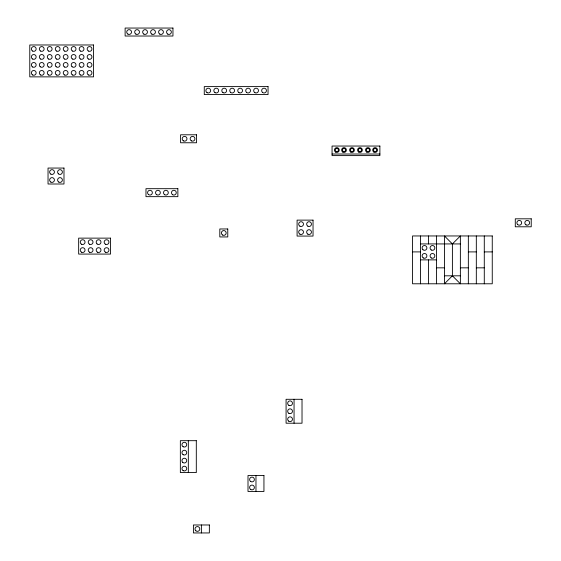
<?xml version="1.0" encoding="UTF-8"?>
<svg xmlns="http://www.w3.org/2000/svg" width="561" height="561" viewBox="0 0 561 561"><rect width="100%" height="100%" fill="white"/><g stroke="black" fill="none" stroke-linecap="round" stroke-linejoin="round"><path stroke-width="0.84" d="M452.397 243.93L460.371 235.957L460.371 283.789L452.397 275.816L452.397 243.93L444.431 235.957L444.431 283.789L452.397 275.816M332.056 154.016L379.888 154.016M420.512 243.93L460.371 243.93M412.545 251.903L420.512 251.903M468.344 251.903L476.317 251.903M484.283 251.903L492.256 251.903M420.512 259.876L436.458 259.876M436.458 267.842L444.431 267.842M460.371 267.842L468.344 267.842M476.317 267.842L484.283 267.842M444.431 275.816L460.371 275.816M484.283 235.957L484.283 283.789M476.317 235.957L476.317 283.789M468.344 235.957L468.344 283.789M436.458 235.957L436.458 283.789M428.485 235.957L428.485 243.93M428.485 259.876L428.485 283.789M420.512 235.957L420.512 283.789M294.048 399.292L294.048 423.204M255.97 475.518L255.97 491.464M201.385 524.977L201.385 532.95M188.328 440.687L188.328 472.572M172.956 28.05L125.124 28.05L125.124 36.023L172.956 36.023L172.956 28.05M93.547 44.978L29.775 44.978L29.775 76.864L93.547 76.864L93.547 44.978M268.039 86.604L204.267 86.604L204.267 94.578L268.039 94.578L268.039 86.604M196.532 134.794L180.593 134.794L180.593 142.767L196.532 142.767L196.532 134.794M379.888 146.042L332.056 146.042L332.056 155.607L379.888 155.607L379.888 146.042M63.982 168.055L48.036 168.055L48.036 184.001L63.982 184.001L63.982 168.055M177.865 188.685L145.979 188.685L145.979 196.659L177.865 196.659L177.865 188.685M531.225 218.818L515.286 218.818L515.286 226.791L531.225 226.791L531.225 218.818M313.038 220.122L297.092 220.122L297.092 236.069L313.038 236.069L313.038 220.122M227.773 228.972L219.807 228.972L219.807 236.945L227.773 236.945L227.773 228.972M492.256 235.957L412.545 235.957L412.545 283.789L492.256 283.789L492.256 235.957M110.545 238.13L78.659 238.13L78.659 254.077L110.545 254.077L110.545 238.13M302.021 399.292L286.082 399.292L286.082 423.204L302.021 423.204L302.021 399.292M196.301 440.687L180.354 440.687L180.354 472.572L196.301 472.572L196.301 440.687M263.943 475.518L248.004 475.518L248.004 491.464L263.943 491.464L263.943 475.518M209.358 524.977L193.412 524.977L193.412 532.95L209.358 532.95L209.358 524.977M517.733 224.638A2.391 2.391 0 0 0 521.625 223.222A2.391 2.391 0 0 0 518.448 220.557A2.391 2.391 0 0 0 517.733 224.638M526.043 224.877A2.391 2.391 0 0 0 529.633 222.801A2.391 2.391 0 0 0 526.043 220.732A2.391 2.391 0 0 0 526.043 224.877M423.303 257.955A2.391 2.391 0 0 0 426.893 255.886A2.391 2.391 0 0 0 423.303 253.817A2.391 2.391 0 0 0 423.303 257.955M431.276 257.955A2.391 2.391 0 0 0 434.859 255.886A2.391 2.391 0 0 0 431.276 253.817A2.391 2.391 0 0 0 431.276 257.955M422.959 249.75A2.391 2.391 0 0 0 426.858 248.334A2.391 2.391 0 0 0 423.681 245.669A2.391 2.391 0 0 0 422.959 249.75M431.276 249.989A2.391 2.391 0 0 0 434.859 247.913A2.391 2.391 0 0 0 431.276 245.844A2.391 2.391 0 0 0 431.276 249.989M299.883 226.181A2.391 2.391 0 0 0 303.473 224.112A2.391 2.391 0 0 0 299.883 222.037A2.391 2.391 0 0 0 299.883 226.181M307.856 234.154A2.391 2.391 0 0 0 311.446 232.079A2.391 2.391 0 0 0 307.856 230.01A2.391 2.391 0 0 0 307.856 234.154M299.883 234.154A2.391 2.391 0 0 0 303.473 232.079A2.391 2.391 0 0 0 299.883 230.01A2.391 2.391 0 0 0 299.883 234.154M307.856 226.181A2.391 2.391 0 0 0 311.446 224.112A2.391 2.391 0 0 0 307.856 222.037A2.391 2.391 0 0 0 307.856 226.181M366.733 152.101A2.391 2.391 0 0 0 370.323 150.025A2.391 2.391 0 0 0 366.733 147.957A2.391 2.391 0 0 0 366.733 152.101M342.82 152.101A2.391 2.391 0 0 0 346.41 150.025A2.391 2.391 0 0 0 342.82 147.957A2.391 2.391 0 0 0 342.82 152.101M358.767 152.101A2.391 2.391 0 0 0 362.35 150.025A2.391 2.391 0 0 0 358.767 147.957A2.391 2.391 0 0 0 358.767 152.101M335.646 152.101A2.391 2.391 0 0 0 339.23 150.025A2.391 2.391 0 0 0 335.646 147.957A2.391 2.391 0 0 0 335.646 152.101M350.793 152.101A2.391 2.391 0 0 0 354.377 150.025A2.391 2.391 0 0 0 350.793 147.957A2.391 2.391 0 0 0 350.793 152.101M373.907 152.101A2.391 2.391 0 0 0 377.497 150.025A2.391 2.391 0 0 0 373.907 147.957A2.391 2.391 0 0 0 373.907 152.101M351.193 151.407A1.592 1.592 0 0 0 353.584 150.025A1.592 1.592 0 0 0 351.193 148.651A1.592 1.592 0 0 0 351.193 151.407M367.132 151.407A1.592 1.592 0 0 0 369.524 150.025A1.592 1.592 0 0 0 367.132 148.651A1.592 1.592 0 0 0 367.132 151.407M374.306 151.407A1.592 1.592 0 0 0 376.697 150.025A1.592 1.592 0 0 0 374.306 148.651A1.592 1.592 0 0 0 374.306 151.407M359.159 151.407A1.592 1.592 0 0 0 361.55 150.025A1.592 1.592 0 0 0 359.159 148.651A1.592 1.592 0 0 0 359.159 151.407M336.046 151.407A1.592 1.592 0 0 0 338.437 150.025A1.592 1.592 0 0 0 336.046 148.651A1.592 1.592 0 0 0 336.046 151.407M343.22 151.407A1.592 1.592 0 0 0 345.611 150.025A1.592 1.592 0 0 0 343.22 148.651A1.592 1.592 0 0 0 343.22 151.407M127.915 34.109A2.391 2.391 0 0 0 131.505 32.033A2.391 2.391 0 0 0 127.915 29.964A2.391 2.391 0 0 0 127.915 34.109M135.888 34.109A2.391 2.391 0 0 0 139.472 32.033A2.391 2.391 0 0 0 135.888 29.964A2.391 2.391 0 0 0 135.888 34.109M143.861 34.109A2.391 2.391 0 0 0 147.445 32.033A2.391 2.391 0 0 0 143.861 29.964A2.391 2.391 0 0 0 143.861 34.109M159.801 34.109A2.391 2.391 0 0 0 163.391 32.033A2.391 2.391 0 0 0 159.801 29.964A2.391 2.391 0 0 0 159.801 34.109M167.774 34.109A2.391 2.391 0 0 0 171.357 32.033A2.391 2.391 0 0 0 167.774 29.964A2.391 2.391 0 0 0 167.774 34.109M151.828 34.109A2.391 2.391 0 0 0 155.418 32.033A2.391 2.391 0 0 0 151.828 29.964A2.391 2.391 0 0 0 151.828 34.109M164.717 194.744A2.391 2.391 0 0 0 168.3 192.668A2.391 2.391 0 0 0 164.717 190.6A2.391 2.391 0 0 0 164.717 194.744M172.683 194.744A2.391 2.391 0 0 0 176.273 192.668A2.391 2.391 0 0 0 172.683 190.6A2.391 2.391 0 0 0 172.683 194.744M148.427 194.506A2.391 2.391 0 0 0 152.319 193.089A2.391 2.391 0 0 0 149.149 190.424A2.391 2.391 0 0 0 148.427 194.506M156.743 194.744A2.391 2.391 0 0 0 160.327 192.668A2.391 2.391 0 0 0 156.743 190.6A2.391 2.391 0 0 0 156.743 194.744M195.859 530.797A2.391 2.391 0 0 0 199.758 529.381A2.391 2.391 0 0 0 196.581 526.716A2.391 2.391 0 0 0 195.859 530.797M183.145 470.658A2.391 2.391 0 0 0 186.729 468.589A2.391 2.391 0 0 0 183.145 466.521A2.391 2.391 0 0 0 183.145 470.658M182.802 462.446A2.391 2.391 0 0 0 186.694 461.03A2.391 2.391 0 0 0 183.524 458.372A2.391 2.391 0 0 0 182.802 462.446M183.145 454.719A2.391 2.391 0 0 0 186.729 452.643A2.391 2.391 0 0 0 183.145 450.574A2.391 2.391 0 0 0 183.145 454.719M183.145 446.745A2.391 2.391 0 0 0 186.729 444.677A2.391 2.391 0 0 0 183.145 442.601A2.391 2.391 0 0 0 183.145 446.745M250.795 481.576A2.391 2.391 0 0 0 254.378 479.508A2.391 2.391 0 0 0 250.795 477.432A2.391 2.391 0 0 0 250.795 481.576M250.795 489.55A2.391 2.391 0 0 0 254.378 487.474A2.391 2.391 0 0 0 250.795 485.405A2.391 2.391 0 0 0 250.795 489.55M288.866 405.351A2.391 2.391 0 0 0 292.456 403.275A2.391 2.391 0 0 0 288.866 401.206A2.391 2.391 0 0 0 288.866 405.351M288.529 421.052A2.391 2.391 0 0 0 292.421 419.635A2.391 2.391 0 0 0 289.245 416.977A2.391 2.391 0 0 0 288.529 421.052M288.866 413.324A2.391 2.391 0 0 0 292.456 411.248A2.391 2.391 0 0 0 288.866 409.179A2.391 2.391 0 0 0 288.866 413.324M56.479 51.03A2.391 2.391 0 0 0 60.069 48.961A2.391 2.391 0 0 0 56.479 46.893A2.391 2.391 0 0 0 56.479 51.03M64.452 51.03A2.391 2.391 0 0 0 68.035 48.961A2.391 2.391 0 0 0 64.452 46.893A2.391 2.391 0 0 0 64.452 51.03M72.425 51.03A2.391 2.391 0 0 0 76.008 48.961A2.391 2.391 0 0 0 72.425 46.893A2.391 2.391 0 0 0 72.425 51.03M48.505 51.03A2.391 2.391 0 0 0 52.096 48.961A2.391 2.391 0 0 0 48.505 46.893A2.391 2.391 0 0 0 48.505 51.03M32.566 51.03A2.391 2.391 0 0 0 36.149 48.961A2.391 2.391 0 0 0 32.566 46.893A2.391 2.391 0 0 0 32.566 51.03M88.365 51.03A2.391 2.391 0 0 0 91.955 48.961A2.391 2.391 0 0 0 88.365 46.893A2.391 2.391 0 0 0 88.365 51.03M80.391 74.95A2.391 2.391 0 0 0 83.982 72.874A2.391 2.391 0 0 0 80.391 70.805A2.391 2.391 0 0 0 80.391 74.95M40.532 74.95A2.391 2.391 0 0 0 44.123 72.874A2.391 2.391 0 0 0 40.532 70.805A2.391 2.391 0 0 0 40.532 74.95M88.365 74.95A2.391 2.391 0 0 0 91.955 72.874A2.391 2.391 0 0 0 88.365 70.805A2.391 2.391 0 0 0 88.365 74.95M32.566 74.95A2.391 2.391 0 0 0 36.149 72.874A2.391 2.391 0 0 0 32.566 70.805A2.391 2.391 0 0 0 32.566 74.95M48.505 74.95A2.391 2.391 0 0 0 52.096 72.874A2.391 2.391 0 0 0 48.505 70.805A2.391 2.391 0 0 0 48.505 74.95M56.479 74.95A2.391 2.391 0 0 0 60.069 72.874A2.391 2.391 0 0 0 56.479 70.805A2.391 2.391 0 0 0 56.479 74.95M64.452 74.95A2.391 2.391 0 0 0 68.035 72.874A2.391 2.391 0 0 0 64.452 70.805A2.391 2.391 0 0 0 64.452 74.95M72.425 74.95A2.391 2.391 0 0 0 76.008 72.874A2.391 2.391 0 0 0 72.425 70.805A2.391 2.391 0 0 0 72.425 74.95M80.391 51.03A2.391 2.391 0 0 0 83.982 48.961A2.391 2.391 0 0 0 80.391 46.893A2.391 2.391 0 0 0 80.391 51.03M40.532 51.03A2.391 2.391 0 0 0 44.123 48.961A2.391 2.391 0 0 0 40.532 46.893A2.391 2.391 0 0 0 40.532 51.03M80.391 59.003A2.391 2.391 0 0 0 83.982 56.934A2.391 2.391 0 0 0 80.391 54.859A2.391 2.391 0 0 0 80.391 59.003M48.505 66.976A2.391 2.391 0 0 0 52.096 64.908A2.391 2.391 0 0 0 48.505 62.832A2.391 2.391 0 0 0 48.505 66.976M40.532 59.003A2.391 2.391 0 0 0 44.123 56.934A2.391 2.391 0 0 0 40.532 54.859A2.391 2.391 0 0 0 40.532 59.003M88.365 59.003A2.391 2.391 0 0 0 91.955 56.934A2.391 2.391 0 0 0 88.365 54.859A2.391 2.391 0 0 0 88.365 59.003M56.135 66.738A2.391 2.391 0 0 0 60.027 65.321A2.391 2.391 0 0 0 56.857 62.657A2.391 2.391 0 0 0 56.135 66.738M64.452 66.976A2.391 2.391 0 0 0 68.035 64.908A2.391 2.391 0 0 0 64.452 62.832A2.391 2.391 0 0 0 64.452 66.976M80.391 66.976A2.391 2.391 0 0 0 83.982 64.908A2.391 2.391 0 0 0 80.391 62.832A2.391 2.391 0 0 0 80.391 66.976M72.081 66.738A2.391 2.391 0 0 0 75.973 65.321A2.391 2.391 0 0 0 72.797 62.657A2.391 2.391 0 0 0 72.081 66.738M40.196 66.738A2.391 2.391 0 0 0 44.088 65.321A2.391 2.391 0 0 0 40.911 62.657A2.391 2.391 0 0 0 40.196 66.738M32.566 59.003A2.391 2.391 0 0 0 36.149 56.934A2.391 2.391 0 0 0 32.566 54.859A2.391 2.391 0 0 0 32.566 59.003M64.452 59.003A2.391 2.391 0 0 0 68.035 56.934A2.391 2.391 0 0 0 64.452 54.859A2.391 2.391 0 0 0 64.452 59.003M48.505 59.003A2.391 2.391 0 0 0 52.096 56.934A2.391 2.391 0 0 0 48.505 54.859A2.391 2.391 0 0 0 48.505 59.003M88.021 66.738A2.391 2.391 0 0 0 91.913 65.321A2.391 2.391 0 0 0 88.743 62.657A2.391 2.391 0 0 0 88.021 66.738M32.566 66.976A2.391 2.391 0 0 0 36.149 64.908A2.391 2.391 0 0 0 32.566 62.832A2.391 2.391 0 0 0 32.566 66.976M72.425 59.003A2.391 2.391 0 0 0 76.008 56.934A2.391 2.391 0 0 0 72.425 54.859A2.391 2.391 0 0 0 72.425 59.003M56.479 59.003A2.391 2.391 0 0 0 60.069 56.934A2.391 2.391 0 0 0 56.479 54.859A2.391 2.391 0 0 0 56.479 59.003M81.45 252.162A2.391 2.391 0 0 0 85.041 250.087A2.391 2.391 0 0 0 81.45 248.018A2.391 2.391 0 0 0 81.45 252.162M89.423 252.162A2.391 2.391 0 0 0 93.007 250.087A2.391 2.391 0 0 0 89.423 248.018A2.391 2.391 0 0 0 89.423 252.162M81.45 244.189A2.391 2.391 0 0 0 85.041 242.121A2.391 2.391 0 0 0 81.45 240.045A2.391 2.391 0 0 0 81.45 244.189M89.423 244.189A2.391 2.391 0 0 0 93.007 242.121A2.391 2.391 0 0 0 89.423 240.045A2.391 2.391 0 0 0 89.423 244.189M97.397 252.162A2.391 2.391 0 0 0 100.98 250.087A2.391 2.391 0 0 0 97.397 248.018A2.391 2.391 0 0 0 97.397 252.162M105.363 244.189A2.391 2.391 0 0 0 108.953 242.121A2.391 2.391 0 0 0 105.363 240.045A2.391 2.391 0 0 0 105.363 244.189M97.053 243.951A2.391 2.391 0 0 0 100.945 242.534A2.391 2.391 0 0 0 97.768 239.87A2.391 2.391 0 0 0 97.053 243.951M105.363 252.162A2.391 2.391 0 0 0 108.953 250.087A2.391 2.391 0 0 0 105.363 248.018A2.391 2.391 0 0 0 105.363 252.162M50.827 182.087A2.391 2.391 0 0 0 54.417 180.018A2.391 2.391 0 0 0 50.827 177.942A2.391 2.391 0 0 0 50.827 182.087M58.8 182.087A2.391 2.391 0 0 0 62.383 180.018A2.391 2.391 0 0 0 58.8 177.942A2.391 2.391 0 0 0 58.8 182.087M50.827 174.113A2.391 2.391 0 0 0 54.417 172.045A2.391 2.391 0 0 0 50.827 169.969A2.391 2.391 0 0 0 50.827 174.113M58.456 173.875A2.391 2.391 0 0 0 62.348 172.458A2.391 2.391 0 0 0 59.178 169.794A2.391 2.391 0 0 0 58.456 173.875M222.998 92.663A2.391 2.391 0 0 0 226.588 90.594A2.391 2.391 0 0 0 222.998 88.519A2.391 2.391 0 0 0 222.998 92.663M230.627 92.425A2.391 2.391 0 0 0 234.519 91.008A2.391 2.391 0 0 0 231.349 88.343A2.391 2.391 0 0 0 230.627 92.425M238.944 92.663A2.391 2.391 0 0 0 242.527 90.594A2.391 2.391 0 0 0 238.944 88.519A2.391 2.391 0 0 0 238.944 92.663M254.883 92.663A2.391 2.391 0 0 0 258.474 90.594A2.391 2.391 0 0 0 254.883 88.519A2.391 2.391 0 0 0 254.883 92.663M262.513 92.425A2.391 2.391 0 0 0 266.405 91.008A2.391 2.391 0 0 0 263.235 88.343A2.391 2.391 0 0 0 262.513 92.425M246.574 92.425A2.391 2.391 0 0 0 250.465 91.008A2.391 2.391 0 0 0 247.289 88.343A2.391 2.391 0 0 0 246.574 92.425M207.058 92.663A2.391 2.391 0 0 0 210.641 90.594A2.391 2.391 0 0 0 207.058 88.519A2.391 2.391 0 0 0 207.058 92.663M215.024 92.663A2.391 2.391 0 0 0 218.615 90.594A2.391 2.391 0 0 0 215.024 88.519A2.391 2.391 0 0 0 215.024 92.663M183.384 140.853A2.391 2.391 0 0 0 186.967 138.784A2.391 2.391 0 0 0 183.384 136.709A2.391 2.391 0 0 0 183.384 140.853M191.35 140.853A2.391 2.391 0 0 0 194.94 138.784A2.391 2.391 0 0 0 191.35 136.709A2.391 2.391 0 0 0 191.35 140.853M222.591 235.031A2.391 2.391 0 0 0 226.181 232.955A2.391 2.391 0 0 0 222.591 230.887A2.391 2.391 0 0 0 222.591 235.031"/></g></svg>
